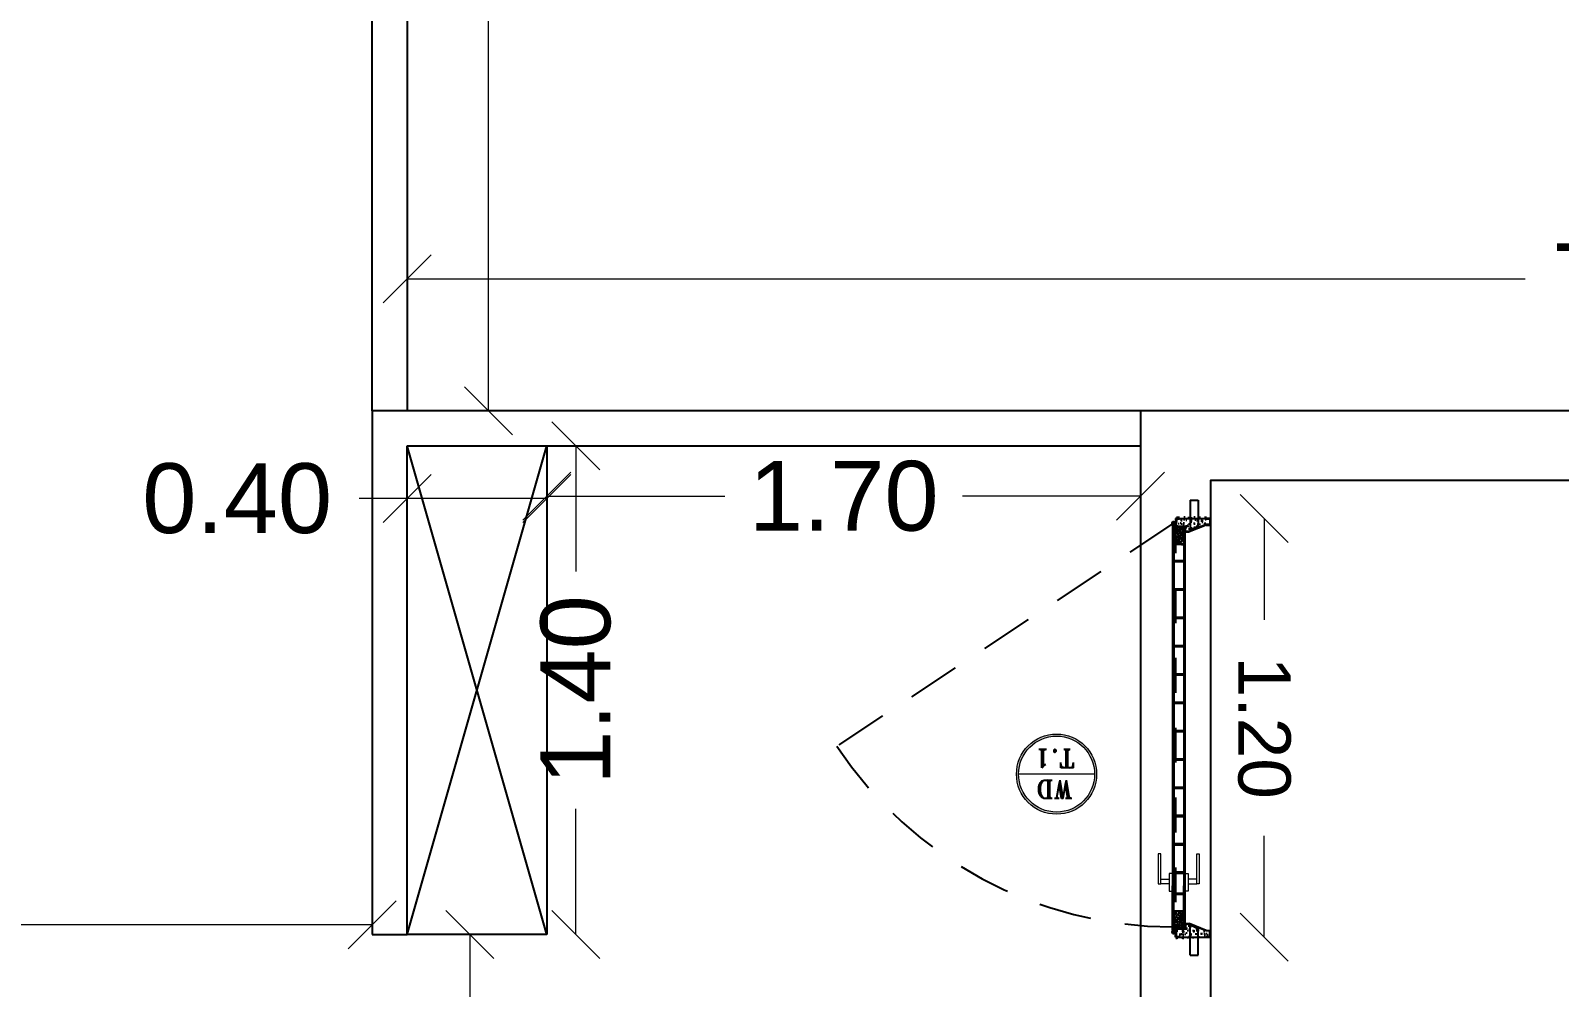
# Model space of a CAD drawing. Header units: metres. Extents: x -355 to 973, y -73 to 238.
# Drawn here: x 693.361 to 697.739, y 92.52 to 95.261 of the extents above; entities that cross this region are included whole.
import ezdxf
from ezdxf.enums import TextEntityAlignment as Align

# ---------------------------------------------------------------- set-up
doc = ezdxf.new("R2010")
doc.units = ezdxf.units.M
doc.header["$LTSCALE"] = 3
doc.header["$MEASUREMENT"] = 0
for name, pattern in [('1', [30, 6, 6, 6, 6, 6]), ('ACAD_ISO02W100', [15, 12, -3]), ('HIDDEN2', [0.1875, 0.125, -0.0625])]:
    doc.linetypes.add(name, pattern=pattern)
doc.layers.add('05', color=21, linetype='Continuous', lineweight=5)
for name, color, linetype in [('4', 4, 'ACAD_ISO02W100'), ('A-FALSE-25-Knuf', 2, 'Continuous'), ('D-Hatch', 3, 'Continuous'), ('Ditail', 1, 'Continuous')]:
    doc.layers.add(name, color=color, linetype=linetype)
doc.styles.add('ROMANT', font='romant')
doc.styles.get("Standard").update_dxf_attribs({"font": 'arial.ttf'})
doc.dimstyles.new('ahmad', dxfattribs={"dimtxt": 0.2, "dimasz": 0.1375, "dimexe": 0, "dimexo": 0.0625, "dimgap": 0.09, "dimtad": 0, "dimzin": 0, "dimdsep": 46, "dimtxsty": 'Standard', "dimblk": 'OBLIQUE', "dimcen": 0.09, "dimclrd": 245, "dimclrt": 61, "dimadec": 0, "dimazin": 0, "dimtfac": 1, "dimtofl": 0, "dimtmove": 0, "dimatfit": 3, "dimldrblk": 'OBLIQUE', "dimfxl": 0, "dimfxlon": 1, "dimtolj": 1, "dimtzin": 0, "dimlwd": 13, "dimarcsym": 0})
pattern_1 = [(52.5, (36.3475943, -165.330167), (0.00764710387, -0.0002500056), [0, -0.0060325174, 0, -0.00674689445, 0, -0.00644923734]), (82.5, (36.347594, -165.330167), (0.0112004245, 0.0070238215), [0, -0.00325438438, 0, -0.00543720317, 0, -0.00208359976]), (122.5, (36.347594, -165.335048), (2.245608e-05, 0.0123592914), [0, -0.00198438072, 0, -0.0071437706, 0, -0.00932658938]), (132.5, (36.347594, -165.335048), (0.0034832807, 0.011930604), [0, -0.00099219036, 0, -0.0046831385, 0, -0.00535782794])]
pattern_2 = [(307.5, (36.3475943, 62.4928517), (0.00764710387, 0.0002500056), [0, -0.0060325174, 0, -0.00674689445, 0, -0.00644923734]), (277.5, (36.347594, 62.492852), (0.0112004245, -0.0070238215), [0, -0.00325438438, 0, -0.00543720317, 0, -0.00208359976]), (237.5, (36.347594, 62.497733), (2.245608e-05, -0.0123592914), [0, -0.00198438072, 0, -0.0071437706, 0, -0.00932658938]), (227.5, (36.347594, 62.497733), (0.0034832807, -0.011930604), [0, -0.00099219036, 0, -0.0046831385, 0, -0.00535782794])]

# ---------------------------------------------------------------- blocks, each defined once
blk = doc.blocks.new('tyhtfy')
at = {"layer": '4', "linetype": '1'}
for points in [[(265.7045, 186.374), (265.7045, 184.474), (263.8045, 184.474), (263.8045, 186.374)], [(265.5045, 186.174), (265.5045, 184.674), (264.0045, 184.674), (264.0045, 186.174)]]:
    blk.add_lwpolyline(points, close=True, dxfattribs=at)
blk = doc.blocks.new('_Oblique')
at = {"color": 0, "linetype": 'ByBlock', "lineweight": -2}
blk.add_line((-0.5, -0.5), (0.5, 0.5), dxfattribs=at)
blk = doc.blocks.new('*D64')
at = {"color": 245, "lineweight": 13, "transparency": 16777216}
for p, q in [((68.5961, -50.8187), (68.5961, -51.1094)), ((68.5961, -52.0187), (68.5961, -51.7279))]:
    blk.add_line(p, q, dxfattribs=at)
at = {"layer": 'Defpoints', "color": 0, "transparency": 16777216}
for p in [(68.5961, -50.8187), (68.75, -50.8187), (68.75, -52.0187)]:
    blk.add_point(p, dxfattribs=at)
at = {"color": 245, "lineweight": 13, "transparency": 16777216, "xscale": 0.1375, "yscale": 0.1375, "zscale": 0.1375}
for p, rotation in [((68.5961, -50.8187), 90), ((68.5961, -52.0187), 270)]:
    blk.add_blockref('_Oblique', p, dxfattribs=dict(at, rotation=rotation))
at = {"color": 61, "transparency": 16777216, "insert": (68.5961, -51.4187), "char_height": 0.15, "attachment_point": 5, "rotation": 90}
blk.add_mtext('\\A1;1.20', dxfattribs=at)
blk = doc.blocks.new('dfdfd')
at = {"layer": '05'}
h = blk.add_hatch(color=217, dxfattribs=at)
h.paths.add_polyline_path([(118.6063, 35.5104, 1), (118.8358, 35.5104, 1)])
h.paths.add_polyline_path([(118.8298, 35.5104, 1), (118.6123, 35.5104, 1)], flags=16)
at = {"layer": '05', "color": 217}
blk.add_line((118.6123, 35.5104), (118.8298, 35.5104), dxfattribs=at)
for radius in [0.1148, 0.1088]:
    blk.add_circle((118.7211, 35.5104), radius, dxfattribs=at)
blk = doc.blocks.new('*D455')
at = {"layer": '4', "color": 245, "lineweight": 13, "transparency": 16777216}
for p, q in [((694.6189, 92.6718), (694.6189, 92.3616)), ((694.6189, 91.3714), (694.6189, 91.6816))]:
    blk.add_line(p, q, dxfattribs=at)
at = {"layer": 'Defpoints', "color": 0, "transparency": 16777216}
for p in [(694.3393, 92.6718), (694.6189, 92.6718), (694.3393, 91.3714)]:
    blk.add_point(p, dxfattribs=at)
at = {"layer": '4', "color": 245, "lineweight": 13, "transparency": 16777216, "xscale": 0.1375, "yscale": 0.1375, "zscale": 0.1375}
for p, rotation in [((694.6189, 92.6718), 90), ((694.6189, 91.3714), 270)]:
    blk.add_blockref('_Oblique', p, dxfattribs=dict(at, rotation=rotation))
at = {"layer": '4', "color": 61, "transparency": 16777216, "insert": (694.6189, 92.0216), "char_height": 0.2, "attachment_point": 5, "rotation": 90}
blk.add_mtext('\\A1;1.30', dxfattribs=at)
blk = doc.blocks.new('*D456')
at = {"layer": '4', "color": 245, "lineweight": 13, "transparency": 16777216}
for p, q in [((694.8393, 93.927), (695.3493, 93.927)), ((696.5393, 93.927), (696.0293, 93.927))]:
    blk.add_line(p, q, dxfattribs=at)
at = {"layer": 'Defpoints', "color": 0, "transparency": 16777216}
for p in [(694.8393, 94.0718), (696.5393, 94.0718), (694.8393, 93.927)]:
    blk.add_point(p, dxfattribs=at)
at = {"layer": '4', "color": 245, "lineweight": 13, "transparency": 16777216, "xscale": 0.1375, "yscale": 0.1375, "zscale": 0.1375, "rotation": 180}
blk.add_blockref('_Oblique', (694.8393, 93.927), dxfattribs=at)
at = {"layer": '4', "color": 245, "lineweight": 13, "transparency": 16777216, "xscale": 0.1375, "yscale": 0.1375, "zscale": 0.1375}
blk.add_blockref('_Oblique', (696.5393, 93.927), dxfattribs=at)
at = {"layer": '4', "color": 61, "transparency": 16777216, "insert": (695.6893, 93.927), "char_height": 0.2, "attachment_point": 5}
blk.add_mtext('\\A1;1.70', dxfattribs=at)
blk = doc.blocks.new('*D459')
at = {"layer": '4', "color": 245, "lineweight": 13, "transparency": 16777216}
for p, q in [((694.4393, 93.9202), (694.3018, 93.9202)), ((694.8393, 93.9202), (694.4393, 93.9202))]:
    blk.add_line(p, q, dxfattribs=at)
at = {"layer": 'Defpoints', "color": 0, "transparency": 16777216}
for p in [(694.4393, 94.0718), (694.8393, 94.0718), (694.4393, 93.9202)]:
    blk.add_point(p, dxfattribs=at)
at = {"layer": '4', "color": 245, "lineweight": 13, "transparency": 16777216, "xscale": 0.1375, "yscale": 0.1375, "zscale": 0.1375, "rotation": 180}
blk.add_blockref('_Oblique', (694.4393, 93.9202), dxfattribs=at)
at = {"layer": '4', "color": 245, "lineweight": 13, "transparency": 16777216, "xscale": 0.1375, "yscale": 0.1375, "zscale": 0.1375}
blk.add_blockref('_Oblique', (694.8393, 93.9202), dxfattribs=at)
at = {"layer": '4', "color": 61, "transparency": 16777216, "insert": (693.9524, 93.9202), "char_height": 0.2, "attachment_point": 5}
blk.add_mtext('\\A1;0.40', dxfattribs=at)
blk = doc.blocks.new('*D460')
at = {"layer": '4', "color": 245, "lineweight": 13, "transparency": 16777216}
for p, q in [((694.9222, 94.0718), (694.9222, 93.7118)), ((694.9222, 92.6718), (694.9222, 93.0318))]:
    blk.add_line(p, q, dxfattribs=at)
at = {"layer": 'Defpoints', "color": 0, "transparency": 16777216}
for p in [(694.8393, 94.0718), (694.8393, 92.6718), (694.9222, 92.6718)]:
    blk.add_point(p, dxfattribs=at)
at = {"layer": '4', "color": 245, "lineweight": 13, "transparency": 16777216, "xscale": 0.1375, "yscale": 0.1375, "zscale": 0.1375}
for p, rotation in [((694.9222, 94.0718), 90), ((694.9222, 92.6718), 270)]:
    blk.add_blockref('_Oblique', p, dxfattribs=dict(at, rotation=rotation))
at = {"layer": '4', "color": 61, "transparency": 16777216, "insert": (694.9222, 93.3718), "char_height": 0.2, "attachment_point": 5, "rotation": 90}
blk.add_mtext('\\A1;1.40', dxfattribs=at)
blk = doc.blocks.new('*D489')
at = {"color": 245, "lineweight": 13, "transparency": 16777216}
for p, q in [((691.2393, 92.6993), (692.44, 92.6993)), ((694.3393, 92.6993), (693.1387, 92.6993))]:
    blk.add_line(p, q, dxfattribs=at)
at = {"layer": 'Defpoints', "color": 0, "transparency": 16777216}
for p in [(691.2393, 93.0484), (694.3393, 93.0484), (694.3393, 92.6993)]:
    blk.add_point(p, dxfattribs=at)
at = {"color": 245, "lineweight": 13, "transparency": 16777216, "xscale": 0.1375, "yscale": 0.1375, "zscale": 0.1375, "rotation": 180}
blk.add_blockref('_Oblique', (691.2393, 92.6993), dxfattribs=at)
at = {"color": 245, "lineweight": 13, "transparency": 16777216, "xscale": 0.1375, "yscale": 0.1375, "zscale": 0.1375}
blk.add_blockref('_Oblique', (694.3393, 92.6993), dxfattribs=at)
at = {"color": 61, "transparency": 16777216, "insert": (692.7893, 92.6993), "char_height": 0.2, "attachment_point": 5}
blk.add_mtext('\\A1;3.10', dxfattribs=at)
blk = doc.blocks.new('*D496')
at = {"color": 245, "lineweight": 13, "transparency": 16777216}
for p, q in [((694.4393, 94.5502), (697.6407, 94.5502)), ((701.5393, 94.5502), (698.3379, 94.5502))]:
    blk.add_line(p, q, dxfattribs=at)
at = {"layer": 'Defpoints', "color": 0, "transparency": 16777216}
for p in [(694.4393, 94.5502), (694.4393, 94.2718), (701.5393, 94.2718)]:
    blk.add_point(p, dxfattribs=at)
at = {"color": 245, "lineweight": 13, "transparency": 16777216, "xscale": 0.1375, "yscale": 0.1375, "zscale": 0.1375, "rotation": 180}
blk.add_blockref('_Oblique', (694.4393, 94.5502), dxfattribs=at)
at = {"color": 245, "lineweight": 13, "transparency": 16777216, "xscale": 0.1375, "yscale": 0.1375, "zscale": 0.1375}
blk.add_blockref('_Oblique', (701.5393, 94.5502), dxfattribs=at)
at = {"color": 61, "transparency": 16777216, "insert": (697.9893, 94.5502), "char_height": 0.2, "attachment_point": 5}
blk.add_mtext('\\A1;7.10', dxfattribs=at)
blk = doc.blocks.new('*D497')
at = {"color": 245, "lineweight": 13, "transparency": 16777216}
for p, q in [((694.6719, 98.6718), (694.6719, 96.7753)), ((694.6719, 94.1718), (694.6719, 96.0684))]:
    blk.add_line(p, q, dxfattribs=at)
at = {"layer": 'Defpoints', "color": 0, "transparency": 16777216}
for p in [(694.4393, 98.6718), (694.4393, 94.1718), (694.6719, 94.1718)]:
    blk.add_point(p, dxfattribs=at)
at = {"color": 245, "lineweight": 13, "transparency": 16777216, "xscale": 0.1375, "yscale": 0.1375, "zscale": 0.1375}
for p, rotation in [((694.6719, 98.6718), 90), ((694.6719, 94.1718), 270)]:
    blk.add_blockref('_Oblique', p, dxfattribs=dict(at, rotation=rotation))
at = {"color": 61, "transparency": 16777216, "insert": (694.6719, 96.4218), "char_height": 0.2, "attachment_point": 5, "rotation": 90}
blk.add_mtext('\\A1;4.50', dxfattribs=at)
blk = doc.blocks.new('SSDSSS')
at = {"layer": 'D-Hatch', "linetype": 'Continuous', "ltscale": 0.1}
h = blk.add_hatch(dxfattribs=at)
h.set_pattern_fill('AR-SAND', color=2, scale=0.0003125, style=0)
h.set_pattern_definition([(307.5, (36.347594, 62.492852), (0.0152942077, 0.0005000112), [0, -0.0120650348, 0, -0.0134937889, 0, -0.0128984747]), (277.5, (36.347594, 62.492852), (0.022400849, -0.014047643), [0, -0.0065087688, 0, -0.0108744063, 0, -0.0041671995]), (237.5, (36.347594, 62.502615), (4.49122e-05, -0.0247185828), [0, -0.0039687614, 0, -0.0142875412, 0, -0.0186531788]), (227.5, (36.347594, 62.502615), (0.0069665614, -0.023861208), [0, -0.0019843807, 0, -0.009366277, 0, -0.0107156559])])
h.paths.add_polyline_path([(68.8211, -50.8562), (68.8211, -50.8421), (68.8485, -50.8421), (68.8485, -50.8202), (68.8383, -50.8202), (68.8383, -50.8187), (68.85, -50.8187), (68.85, -50.8141), (68.7563, -50.8141), (68.7563, -50.8187), (68.768, -50.8187), (68.768, -50.8202), (68.7578, -50.8202), (68.7578, -50.8366), (68.7683, -50.8366), (68.811, -50.8562)])
at = {"layer": 'D-Hatch'}
h = blk.add_hatch(dxfattribs=at)
h.set_pattern_fill('AR-SAND', color=1, scale=0.00015625, style=0)
h.set_pattern_definition(pattern_2)
edge = h.paths.add_edge_path()
edge.add_spline(control_points=[(68.8307, -50.8737), (68.8307, -50.8749), (68.8305, -50.8769), (68.831, -50.881), (68.8313, -50.883), (68.8338, -50.8871), (68.8355, -50.8885), (68.8383, -50.8903), (68.8396, -50.8909), (68.8422, -50.892), (68.8434, -50.8925), (68.8443, -50.893), (68.8445, -50.8931), (68.8449, -50.8936)], knot_values=[0.207475, 0.207475, 0.207475, 0.207475, 0.265787, 0.265787, 0.301433, 0.301433, 0.33708, 0.33708, 0.372726, 0.372726, 0.426688, 0.426688, 0.476539, 0.476539, 0.476539, 0.476539], degree=3, periodic=0)
edge.add_line((68.8449, -50.8936), (68.8542, -50.8936))
edge.add_line((68.8542, -50.8936), (68.8542, -50.8935))
edge.add_spline(control_points=[(68.8542, -50.8935), (68.8525, -50.8907), (68.8492, -50.8849), (68.836, -50.883), (68.8411, -50.8672), (68.8317, -50.8657), (68.8269, -50.865)], knot_values=[0.000761, 0.000761, 0.000761, 0.000761, 0.123708, 0.252477, 0.399323, 0.554146, 0.554146, 0.554146, 0.554146], degree=3, periodic=0)
edge.add_line((68.8269, -50.865), (68.8269, -50.8729))
edge.add_spline(control_points=[(68.8269, -50.8729), (68.8285, -50.8732), (68.8298, -50.8734), (68.8307, -50.8737)], knot_values=[0.013549, 0.013549, 0.013549, 0.013549, 0.067873, 0.067873, 0.067873, 0.067873], degree=3, periodic=0)
edge = h.paths.add_edge_path(flags=16)
edge.add_spline(control_points=[(68.8449, -50.8936), (68.8445, -50.8931), (68.8443, -50.893), (68.8434, -50.8925), (68.8422, -50.892), (68.8396, -50.8909), (68.8383, -50.8903), (68.8355, -50.8885), (68.8338, -50.8871), (68.8313, -50.883), (68.831, -50.881), (68.8305, -50.8769), (68.8307, -50.8749), (68.8307, -50.8737)], knot_values=[0.207475, 0.207475, 0.207475, 0.207475, 0.257327, 0.257327, 0.311288, 0.311288, 0.346935, 0.346935, 0.382581, 0.382581, 0.418228, 0.418228, 0.476539, 0.476539, 0.476539, 0.476539], degree=3, periodic=0)
edge.add_spline(control_points=[(68.8307, -50.8737), (68.8298, -50.8734), (68.8285, -50.8732), (68.8269, -50.8729)], knot_values=[0.013549, 0.013549, 0.013549, 0.013549, 0.067873, 0.067873, 0.067873, 0.067873], degree=3, periodic=0)
edge.add_line((68.8269, -50.8729), (68.8269, -50.8905))
edge.add_spline(control_points=[(68.8269, -50.8905), (68.8275, -50.8915), (68.8282, -50.8923), (68.8291, -50.8932), (68.8293, -50.8934), (68.8295, -50.8936)], knot_values=[0.30723, 0.30723, 0.30723, 0.30723, 0.317654, 0.317654, 0.320823, 0.320823, 0.320823, 0.320823], degree=3, periodic=0)
edge.add_line((68.8295, -50.8936), (68.8449, -50.8936))
edge = h.paths.add_edge_path()
edge.add_spline(control_points=[(68.8295, -50.8936), (68.8293, -50.8934), (68.8291, -50.8932), (68.8282, -50.8923), (68.8275, -50.8915), (68.8269, -50.8905)], knot_values=[0.30723, 0.30723, 0.30723, 0.30723, 0.310399, 0.310399, 0.320823, 0.320823, 0.320823, 0.320823], degree=3, periodic=0)
edge.add_line((68.8269, -50.8905), (68.8269, -50.8936))
edge.add_line((68.8269, -50.8936), (68.8295, -50.8936))
edge = h.paths.add_edge_path()
edge.add_spline(control_points=[(68.8542, -50.8482), (68.8536, -50.8479), (68.853, -50.8477), (68.8498, -50.8466), (68.8479, -50.8465), (68.8441, -50.8463), (68.843, -50.8464), (68.8419, -50.8465)], knot_values=[0.248364, 0.248364, 0.248364, 0.248364, 0.25388, 0.25388, 0.279204, 0.279204, 0.314112, 0.314112, 0.314112, 0.314112], degree=3, periodic=0)
edge.add_spline(control_points=[(68.8419, -50.8465), (68.8416, -50.8461), (68.8413, -50.8456), (68.841, -50.8451)], knot_values=[0.024585, 0.024585, 0.024585, 0.024585, 0.051488, 0.051488, 0.051488, 0.051488], degree=3, periodic=0)
edge.add_line((68.841, -50.8451), (68.8294, -50.8451))
edge.add_spline(control_points=[(68.8294, -50.8451), (68.8313, -50.8479), (68.8328, -50.8501), (68.8346, -50.8516), (68.8348, -50.8517), (68.8357, -50.8518), (68.8377, -50.8516), (68.8417, -50.8515), (68.8432, -50.8515), (68.8467, -50.8524), (68.8487, -50.8533), (68.8516, -50.8562), (68.8524, -50.8578), (68.8533, -50.8605), (68.8535, -50.8616), (68.854, -50.8653), (68.8539, -50.8673), (68.8541, -50.8693), (68.8541, -50.8697), (68.8542, -50.8699)], knot_values=[0, 0, 0, 0, 0.11577, 0.11577, 0.192459, 0.192459, 0.269149, 0.269149, 0.304241, 0.304241, 0.331039, 0.331039, 0.357837, 0.357837, 0.384634, 0.384634, 0.451421, 0.451421, 0.47355, 0.47355, 0.47355, 0.47355], degree=3, periodic=0)
edge.add_line((68.8542, -50.8699), (68.8542, -50.8482))
edge = h.paths.add_edge_path()
edge.add_line((68.8508, -50.8451), (68.841, -50.8451))
edge.add_spline(control_points=[(68.841, -50.8451), (68.8413, -50.8456), (68.8416, -50.8461), (68.8419, -50.8465)], knot_values=[0.024585, 0.024585, 0.024585, 0.024585, 0.051488, 0.051488, 0.051488, 0.051488], degree=3, periodic=0)
edge.add_spline(control_points=[(68.8419, -50.8465), (68.843, -50.8464), (68.8441, -50.8463), (68.8479, -50.8465), (68.8498, -50.8466), (68.853, -50.8477), (68.8536, -50.8479), (68.8542, -50.8482)], knot_values=[0.248364, 0.248364, 0.248364, 0.248364, 0.283272, 0.283272, 0.308596, 0.308596, 0.314112, 0.314112, 0.314112, 0.314112], degree=3, periodic=0)
edge.add_line((68.8542, -50.8482), (68.8542, -50.8389))
edge.add_line((68.8542, -50.8389), (68.8508, -50.8389))
edge.add_line((68.8508, -50.8389), (68.8508, -50.8451))
h = blk.add_hatch(dxfattribs=at)
h.set_pattern_fill('AR-SAND', color=1, scale=0.00015625, style=0)
h.set_pattern_definition(pattern_2)
edge = h.paths.add_edge_path()
edge.add_spline(control_points=[(68.8542, -50.8935), (68.8525, -50.8907), (68.8492, -50.8849), (68.836, -50.883), (68.8411, -50.8672), (68.8317, -50.8657), (68.8269, -50.865)], knot_values=[0.000761, 0.000761, 0.000761, 0.000761, 0.123708, 0.252477, 0.399323, 0.554146, 0.554146, 0.554146, 0.554146], degree=3, periodic=0)
edge.add_line((68.8542, -50.8935), (68.8542, -50.8699))
edge.add_spline(control_points=[(68.8542, -50.8699), (68.8541, -50.8697), (68.8541, -50.8693), (68.8539, -50.8673), (68.854, -50.8653), (68.8535, -50.8616), (68.8533, -50.8605), (68.8524, -50.8578), (68.8516, -50.8562), (68.8487, -50.8533), (68.8467, -50.8524), (68.8432, -50.8515), (68.8417, -50.8515), (68.8377, -50.8516), (68.8357, -50.8518), (68.8348, -50.8517), (68.8346, -50.8516), (68.8328, -50.8501), (68.8313, -50.8479), (68.8294, -50.8451)], knot_values=[0, 0, 0, 0, 0.022129, 0.022129, 0.088916, 0.088916, 0.115714, 0.115714, 0.142512, 0.142512, 0.169309, 0.169309, 0.204402, 0.204402, 0.281091, 0.281091, 0.35778, 0.35778, 0.47355, 0.47355, 0.47355, 0.47355], degree=3, periodic=0)
edge.add_line((68.8294, -50.8451), (68.8269, -50.8451))
edge.add_line((68.8269, -50.8451), (68.8269, -50.865))
h = blk.add_hatch(dxfattribs=at)
h.set_pattern_fill('AR-SAND', color=1, scale=0.00015625, style=0)
h.set_pattern_definition(pattern_1)
edge = h.paths.add_edge_path()
edge.add_spline(control_points=[(68.8307, -51.9636), (68.8307, -51.9624), (68.8305, -51.9605), (68.831, -51.9563), (68.8313, -51.9543), (68.8338, -51.9502), (68.8355, -51.9488), (68.8383, -51.947), (68.8396, -51.9464), (68.8422, -51.9453), (68.8434, -51.9449), (68.8443, -51.9444), (68.8445, -51.9442), (68.8449, -51.9437)], knot_values=[0.207475, 0.207475, 0.207475, 0.207475, 0.265787, 0.265787, 0.301433, 0.301433, 0.33708, 0.33708, 0.372726, 0.372726, 0.426688, 0.426688, 0.476539, 0.476539, 0.476539, 0.476539], degree=3, periodic=0)
edge.add_line((68.8449, -51.9437), (68.8542, -51.9437))
edge.add_line((68.8542, -51.9437), (68.8542, -51.9438))
edge.add_spline(control_points=[(68.8542, -51.9438), (68.8525, -51.9466), (68.8492, -51.9524), (68.836, -51.9543), (68.8411, -51.9701), (68.8317, -51.9716), (68.8269, -51.9723)], knot_values=[0.000761, 0.000761, 0.000761, 0.000761, 0.123708, 0.252477, 0.399323, 0.554146, 0.554146, 0.554146, 0.554146], degree=3, periodic=0)
edge.add_line((68.8269, -51.9723), (68.8269, -51.9644))
edge.add_spline(control_points=[(68.8269, -51.9644), (68.8285, -51.9642), (68.8298, -51.9639), (68.8307, -51.9636)], knot_values=[0.013549, 0.013549, 0.013549, 0.013549, 0.067873, 0.067873, 0.067873, 0.067873], degree=3, periodic=0)
edge = h.paths.add_edge_path(flags=16)
edge.add_spline(control_points=[(68.8449, -51.9437), (68.8445, -51.9442), (68.8443, -51.9444), (68.8434, -51.9449), (68.8422, -51.9453), (68.8396, -51.9464), (68.8383, -51.947), (68.8355, -51.9488), (68.8338, -51.9502), (68.8313, -51.9543), (68.831, -51.9563), (68.8305, -51.9605), (68.8307, -51.9624), (68.8307, -51.9636)], knot_values=[0.207475, 0.207475, 0.207475, 0.207475, 0.257327, 0.257327, 0.311288, 0.311288, 0.346935, 0.346935, 0.382581, 0.382581, 0.418228, 0.418228, 0.476539, 0.476539, 0.476539, 0.476539], degree=3, periodic=0)
edge.add_spline(control_points=[(68.8307, -51.9636), (68.8298, -51.9639), (68.8285, -51.9642), (68.8269, -51.9644)], knot_values=[0.013549, 0.013549, 0.013549, 0.013549, 0.067873, 0.067873, 0.067873, 0.067873], degree=3, periodic=0)
edge.add_line((68.8269, -51.9644), (68.8269, -51.9468))
edge.add_spline(control_points=[(68.8269, -51.9468), (68.8275, -51.9459), (68.8282, -51.945), (68.8291, -51.9441), (68.8293, -51.9439), (68.8295, -51.9437)], knot_values=[0.30723, 0.30723, 0.30723, 0.30723, 0.317654, 0.317654, 0.320823, 0.320823, 0.320823, 0.320823], degree=3, periodic=0)
edge.add_line((68.8295, -51.9437), (68.8449, -51.9437))
edge = h.paths.add_edge_path()
edge.add_spline(control_points=[(68.8295, -51.9437), (68.8293, -51.9439), (68.8291, -51.9441), (68.8282, -51.945), (68.8275, -51.9459), (68.8269, -51.9468)], knot_values=[0.30723, 0.30723, 0.30723, 0.30723, 0.310399, 0.310399, 0.320823, 0.320823, 0.320823, 0.320823], degree=3, periodic=0)
edge.add_line((68.8269, -51.9468), (68.8269, -51.9437))
edge.add_line((68.8269, -51.9437), (68.8295, -51.9437))
edge = h.paths.add_edge_path()
edge.add_spline(control_points=[(68.8542, -51.9891), (68.8536, -51.9894), (68.853, -51.9896), (68.8498, -51.9907), (68.8479, -51.9909), (68.8441, -51.991), (68.843, -51.9909), (68.8419, -51.9908)], knot_values=[0.248364, 0.248364, 0.248364, 0.248364, 0.25388, 0.25388, 0.279204, 0.279204, 0.314112, 0.314112, 0.314112, 0.314112], degree=3, periodic=0)
edge.add_spline(control_points=[(68.8419, -51.9908), (68.8416, -51.9912), (68.8413, -51.9917), (68.841, -51.9922)], knot_values=[0.024585, 0.024585, 0.024585, 0.024585, 0.051488, 0.051488, 0.051488, 0.051488], degree=3, periodic=0)
edge.add_line((68.841, -51.9922), (68.8294, -51.9922))
edge.add_spline(control_points=[(68.8294, -51.9922), (68.8313, -51.9894), (68.8328, -51.9872), (68.8346, -51.9857), (68.8348, -51.9856), (68.8357, -51.9855), (68.8377, -51.9857), (68.8417, -51.9858), (68.8432, -51.9858), (68.8467, -51.9849), (68.8487, -51.984), (68.8516, -51.9811), (68.8524, -51.9795), (68.8533, -51.9769), (68.8535, -51.9757), (68.854, -51.9721), (68.8539, -51.97), (68.8541, -51.9681), (68.8541, -51.9677), (68.8542, -51.9674)], knot_values=[0, 0, 0, 0, 0.11577, 0.11577, 0.192459, 0.192459, 0.269149, 0.269149, 0.304241, 0.304241, 0.331039, 0.331039, 0.357837, 0.357837, 0.384634, 0.384634, 0.451421, 0.451421, 0.47355, 0.47355, 0.47355, 0.47355], degree=3, periodic=0)
edge.add_line((68.8542, -51.9674), (68.8542, -51.9891))
edge = h.paths.add_edge_path()
edge.add_line((68.8508, -51.9922), (68.841, -51.9922))
edge.add_spline(control_points=[(68.841, -51.9922), (68.8413, -51.9917), (68.8416, -51.9912), (68.8419, -51.9908)], knot_values=[0.024585, 0.024585, 0.024585, 0.024585, 0.051488, 0.051488, 0.051488, 0.051488], degree=3, periodic=0)
edge.add_spline(control_points=[(68.8419, -51.9908), (68.843, -51.9909), (68.8441, -51.991), (68.8479, -51.9909), (68.8498, -51.9907), (68.853, -51.9896), (68.8536, -51.9894), (68.8542, -51.9891)], knot_values=[0.248364, 0.248364, 0.248364, 0.248364, 0.283272, 0.283272, 0.308596, 0.308596, 0.314112, 0.314112, 0.314112, 0.314112], degree=3, periodic=0)
edge.add_line((68.8542, -51.9891), (68.8542, -51.9984))
edge.add_line((68.8542, -51.9984), (68.8508, -51.9984))
edge.add_line((68.8508, -51.9984), (68.8508, -51.9922))
h = blk.add_hatch(dxfattribs=at)
h.set_pattern_fill('AR-SAND', color=1, scale=0.00015625, style=0)
h.set_pattern_definition(pattern_1)
edge = h.paths.add_edge_path()
edge.add_spline(control_points=[(68.8542, -51.9438), (68.8525, -51.9466), (68.8492, -51.9524), (68.836, -51.9543), (68.8411, -51.9701), (68.8317, -51.9716), (68.8269, -51.9723)], knot_values=[0.000761, 0.000761, 0.000761, 0.000761, 0.123708, 0.252477, 0.399323, 0.554146, 0.554146, 0.554146, 0.554146], degree=3, periodic=0)
edge.add_line((68.8542, -51.9438), (68.8542, -51.9674))
edge.add_spline(control_points=[(68.8542, -51.9674), (68.8541, -51.9677), (68.8541, -51.9681), (68.8539, -51.97), (68.854, -51.9721), (68.8535, -51.9757), (68.8533, -51.9769), (68.8524, -51.9795), (68.8516, -51.9811), (68.8487, -51.984), (68.8467, -51.9849), (68.8432, -51.9858), (68.8417, -51.9858), (68.8377, -51.9857), (68.8357, -51.9855), (68.8348, -51.9856), (68.8346, -51.9857), (68.8328, -51.9872), (68.8313, -51.9894), (68.8294, -51.9922)], knot_values=[0, 0, 0, 0, 0.022129, 0.022129, 0.088916, 0.088916, 0.115714, 0.115714, 0.142512, 0.142512, 0.169309, 0.169309, 0.204402, 0.204402, 0.281091, 0.281091, 0.35778, 0.35778, 0.47355, 0.47355, 0.47355, 0.47355], degree=3, periodic=0)
edge.add_line((68.8294, -51.9922), (68.8269, -51.9922))
edge.add_line((68.8269, -51.9922), (68.8269, -51.9723))
at = {"layer": 'D-Hatch', "linetype": 'Continuous', "ltscale": 0.1}
h = blk.add_hatch(dxfattribs=at)
h.set_pattern_fill('AR-SAND', color=2, scale=0.0003125, style=0)
h.set_pattern_definition([(52.5, (36.347594, -165.330167), (0.0152942077, -0.0005000112), [0, -0.0120650348, 0, -0.0134937889, 0, -0.0128984747]), (82.5, (36.347594, -165.330167), (0.022400849, 0.014047643), [0, -0.0065087688, 0, -0.0108744063, 0, -0.0041671995]), (122.5, (36.347594, -165.33993), (4.49122e-05, 0.0247185828), [0, -0.0039687614, 0, -0.0142875412, 0, -0.0186531788]), (132.5, (36.347594, -165.33993), (0.0069665614, 0.023861208), [0, -0.0019843807, 0, -0.009366277, 0, -0.0107156559])])
h.paths.add_polyline_path([(68.8211, -51.9812), (68.8211, -51.9952), (68.8485, -51.9952), (68.8485, -52.0171), (68.8383, -52.0171), (68.8383, -52.0187), (68.85, -52.0187), (68.85, -52.0232), (68.7563, -52.0232), (68.7563, -52.0187), (68.768, -52.0187), (68.768, -52.0171), (68.7578, -52.0171), (68.7578, -52.0007), (68.7683, -52.0007), (68.811, -51.9812)])
blk.add_line((68.75, -52.0187), (68.75, -50.8187))
at = {"layer": '05', "lineweight": 5}
for points in [[(68.8232, -50.9509), (68.8232, -51.0014), (68.8134, -51.0014), (68.8134, -50.9509)], [(68.8581, -50.9509), (68.8581, -51.0014), (68.8678, -51.0014), (68.8678, -50.9509)], [(68.7893, -50.9713), (68.7893, -51.0573), (68.7819, -51.0573), (68.7819, -50.9713)], [(68.8134, -50.9845), (68.8134, -50.9713), (68.7893, -50.9713), (68.7893, -50.9845)], [(68.8678, -50.9845), (68.8678, -50.9713), (68.892, -50.9713), (68.892, -50.9845)], [(68.892, -50.9713), (68.892, -51.0573), (68.8993, -51.0573), (68.8993, -50.9713)]]:
    blk.add_lwpolyline(points, close=True, dxfattribs=at)
at = {"layer": 'D-Hatch', "color": 1}
for points, knots in [([(68.8268, -50.852), (68.8299, -50.8568), (68.835, -50.8646), (68.8525, -50.8594), (68.8485, -50.8745), (68.853, -50.8789), (68.8541, -50.88)], [0, 0, 0, 0, 0.01533432, 0.02528954, 0.03921471, 0.04393143, 0.04393143, 0.04393143, 0.04393143]), ([(68.8269, -50.865), (68.8317, -50.8657), (68.8411, -50.8672), (68.836, -50.883), (68.8492, -50.8849), (68.8525, -50.8907), (68.8542, -50.8935)], [0.0007611, 0.0007611, 0.0007611, 0.0007611, 0.1555834, 0.3024294, 0.4311984, 0.5541457, 0.5541457, 0.5541457, 0.5541457]), ([(68.8294, -50.8451), (68.8313, -50.8479), (68.8328, -50.8501), (68.8346, -50.8516), (68.8348, -50.8517), (68.8357, -50.8518), (68.8377, -50.8516), (68.8417, -50.8515), (68.8432, -50.8515), (68.8467, -50.8524), (68.8487, -50.8533), (68.8516, -50.8562), (68.8524, -50.8578), (68.8533, -50.8605), (68.8535, -50.8616), (68.854, -50.8653), (68.8539, -50.8673), (68.8541, -50.8693), (68.8541, -50.8697), (68.8542, -50.8699)], [0, 0, 0, 0, 0.1157703, 0.1157703, 0.1924595, 0.1924595, 0.2691487, 0.2691487, 0.3042411, 0.3042411, 0.3310389, 0.3310389, 0.3578367, 0.3578367, 0.3846345, 0.3846345, 0.4514214, 0.4514214, 0.4735504, 0.4735504, 0.4735504, 0.4735504]), ([(68.8419, -50.8465), (68.843, -50.8464), (68.8441, -50.8463), (68.8479, -50.8465), (68.8498, -50.8466), (68.853, -50.8477), (68.8536, -50.8479), (68.8542, -50.8482)], [0.24836379, 0.24836379, 0.24836379, 0.24836379, 0.28327178, 0.28327178, 0.30859615, 0.30859615, 0.31411226, 0.31411226, 0.31411226, 0.31411226]), ([(68.8269, -50.8905), (68.8275, -50.8915), (68.8282, -50.8923), (68.8291, -50.8932), (68.8293, -50.8934), (68.8295, -50.8936)], [0.30722961, 0.30722961, 0.30722961, 0.30722961, 0.31765441, 0.31765441, 0.32082332, 0.32082332, 0.32082332, 0.32082332]), ([(68.8307, -50.8737), (68.8307, -50.8749), (68.8305, -50.8769), (68.831, -50.881), (68.8313, -50.883), (68.8338, -50.8871), (68.8355, -50.8885), (68.8383, -50.8903), (68.8396, -50.8909), (68.8422, -50.892), (68.8434, -50.8925), (68.8443, -50.893), (68.8445, -50.8931), (68.8449, -50.8936)], [0.2074754, 0.2074754, 0.2074754, 0.2074754, 0.2657866, 0.2657866, 0.3014331, 0.3014331, 0.3370797, 0.3370797, 0.3727263, 0.3727263, 0.4266877, 0.4266877, 0.4765392, 0.4765392, 0.4765392, 0.4765392]), ([(68.8268, -51.9853), (68.8299, -51.9805), (68.835, -51.9727), (68.8525, -51.9779), (68.8485, -51.9628), (68.853, -51.9584), (68.8541, -51.9573)], [0, 0, 0, 0, 0.01533432, 0.02528954, 0.03921471, 0.04393143, 0.04393143, 0.04393143, 0.04393143]), ([(68.8269, -51.9468), (68.8275, -51.9459), (68.8282, -51.945), (68.8291, -51.9441), (68.8293, -51.9439), (68.8295, -51.9437)], [0.30722961, 0.30722961, 0.30722961, 0.30722961, 0.31765441, 0.31765441, 0.32082332, 0.32082332, 0.32082332, 0.32082332]), ([(68.8269, -51.9723), (68.8317, -51.9716), (68.8411, -51.9701), (68.836, -51.9543), (68.8492, -51.9524), (68.8525, -51.9466), (68.8542, -51.9438)], [0.0007611, 0.0007611, 0.0007611, 0.0007611, 0.1555834, 0.3024294, 0.4311984, 0.5541457, 0.5541457, 0.5541457, 0.5541457]), ([(68.8307, -51.9636), (68.8307, -51.9624), (68.8305, -51.9605), (68.831, -51.9563), (68.8313, -51.9543), (68.8338, -51.9502), (68.8355, -51.9488), (68.8383, -51.947), (68.8396, -51.9464), (68.8422, -51.9453), (68.8434, -51.9449), (68.8443, -51.9444), (68.8445, -51.9442), (68.8449, -51.9437)], [0.2074754, 0.2074754, 0.2074754, 0.2074754, 0.2657866, 0.2657866, 0.3014331, 0.3014331, 0.3370797, 0.3370797, 0.3727263, 0.3727263, 0.4266877, 0.4266877, 0.4765392, 0.4765392, 0.4765392, 0.4765392]), ([(68.8294, -51.9922), (68.8313, -51.9894), (68.8328, -51.9872), (68.8346, -51.9857), (68.8348, -51.9856), (68.8357, -51.9855), (68.8377, -51.9857), (68.8417, -51.9858), (68.8432, -51.9858), (68.8467, -51.9849), (68.8487, -51.984), (68.8516, -51.9811), (68.8524, -51.9795), (68.8533, -51.9769), (68.8535, -51.9757), (68.854, -51.9721), (68.8539, -51.97), (68.8541, -51.9681), (68.8541, -51.9677), (68.8542, -51.9674)], [0, 0, 0, 0, 0.1157703, 0.1157703, 0.1924595, 0.1924595, 0.2691487, 0.2691487, 0.3042411, 0.3042411, 0.3310389, 0.3310389, 0.3578367, 0.3578367, 0.3846345, 0.3846345, 0.4514214, 0.4514214, 0.4735504, 0.4735504, 0.4735504, 0.4735504]), ([(68.8419, -51.9908), (68.843, -51.9909), (68.8441, -51.991), (68.8479, -51.9909), (68.8498, -51.9907), (68.853, -51.9896), (68.8536, -51.9894), (68.8542, -51.9891)], [0.24836379, 0.24836379, 0.24836379, 0.24836379, 0.28327178, 0.28327178, 0.30859615, 0.30859615, 0.31411226, 0.31411226, 0.31411226, 0.31411226])]:
    blk.add_open_spline(points, degree=3, knots=knots, dxfattribs=at)
for points in [[(68.841, -50.8451), (68.8413, -50.8456), (68.8416, -50.8461), (68.8419, -50.8465)], [(68.8269, -50.8729), (68.8285, -50.8732), (68.8298, -50.8734), (68.8307, -50.8737)], [(68.8269, -51.9644), (68.8285, -51.9642), (68.8298, -51.9639), (68.8307, -51.9636)], [(68.841, -51.9922), (68.8413, -51.9917), (68.8416, -51.9912), (68.8419, -51.9908)]]:
    blk.add_open_spline(points, degree=3, dxfattribs=at)
at = {"layer": 'Ditail', "color": 1, "linetype": 'HIDDEN2', "ltscale": 0.1}
for p, q in [((68.7849, -50.7669), (68.7849, -50.8422)), ((68.8083, -50.7669), (68.7849, -50.7669)), ((68.8083, -50.7669), (68.8083, -50.8528)), ((68.85, -52.0187), (68.85, -50.8187)), ((68.7849, -50.8422), (68.8083, -50.8528)), ((68.7849, -51.9951), (68.8083, -51.9845)), ((68.7849, -52.0704), (68.7849, -51.9951)), ((68.8083, -52.0704), (68.8083, -51.9845)), ((68.8083, -52.0704), (68.7849, -52.0704))]:
    blk.add_line(p, q, dxfattribs=at)
at = {"layer": 'Ditail', "color": 3}
for p, q in [((68.75, -50.8382), (68.75, -50.8187)), ((68.75, -50.8187), (68.7617, -50.8187)), ((68.85, -50.8187), (68.75, -50.8187)), ((68.7617, -50.8202), (68.7516, -50.8202)), ((68.7516, -50.8202), (68.7516, -50.8366)), ((68.7617, -50.8187), (68.7617, -50.8202)), ((68.8383, -50.8202), (68.8383, -50.8187)), ((68.8383, -50.8187), (68.85, -50.8187)), ((68.8485, -50.8202), (68.8383, -50.8202)), ((68.8485, -50.8421), (68.8485, -50.8202)), ((68.85, -50.8187), (68.85, -50.8437)), ((68.7617, -50.8382), (68.75, -50.8382)), ((68.7516, -50.8366), (68.7621, -50.8366)), ((68.7617, -50.8382), (68.811, -50.8577)), ((68.7621, -50.8366), (68.811, -50.8562)), ((68.811, -50.8562), (68.8211, -50.8562)), ((68.8227, -50.8577), (68.811, -50.8577)), ((68.8211, -50.8562), (68.8211, -50.8421)), ((68.8211, -50.8421), (68.8485, -50.8421)), ((68.85, -50.8437), (68.8227, -50.8437)), ((68.8227, -50.8437), (68.8227, -50.8577)), ((68.8263, -50.9405), (68.8549, -50.9405)), ((68.8263, -50.9436), (68.8549, -50.9436)), ((68.8263, -51.0016), (68.8549, -51.0016)), ((68.8263, -51.0047), (68.8549, -51.0047)), ((68.8263, -51.0827), (68.8549, -51.0827)), ((68.8263, -51.0858), (68.8549, -51.0858)), ((68.8263, -51.1638), (68.8549, -51.1638)), ((68.8263, -51.1669), (68.8549, -51.1669)), ((68.8263, -51.2449), (68.8549, -51.2449)), ((68.8263, -51.248), (68.8549, -51.248)), ((68.8263, -51.326), (68.8549, -51.326)), ((68.8263, -51.3291), (68.8549, -51.3291)), ((68.8263, -51.4071), (68.8549, -51.4071)), ((68.8263, -51.4102), (68.8549, -51.4102)), ((68.8263, -51.4882), (68.8549, -51.4882)), ((68.8263, -51.4913), (68.8549, -51.4913)), ((68.8263, -51.5693), (68.8549, -51.5693)), ((68.8263, -51.5724), (68.8549, -51.5724)), ((68.8263, -51.6504), (68.8549, -51.6504)), ((68.8263, -51.6535), (68.8549, -51.6535)), ((68.8263, -51.7315), (68.8549, -51.7315)), ((68.8263, -51.7346), (68.8549, -51.7346)), ((68.8263, -51.8126), (68.8549, -51.8126)), ((68.8263, -51.8157), (68.8549, -51.8157)), ((68.8263, -51.8937), (68.8549, -51.8937)), ((68.8263, -51.8968), (68.8549, -51.8968)), ((68.7617, -51.9991), (68.75, -51.9991)), ((68.75, -51.9991), (68.75, -52.0187)), ((68.7516, -52.0171), (68.7516, -52.0007)), ((68.7516, -52.0007), (68.7621, -52.0007)), ((68.7617, -51.9991), (68.811, -51.9796)), ((68.7621, -52.0007), (68.811, -51.9812)), ((68.8227, -51.9796), (68.811, -51.9796)), ((68.811, -51.9812), (68.8211, -51.9812)), ((68.8211, -51.9812), (68.8211, -51.9952)), ((68.8211, -51.9952), (68.8485, -51.9952)), ((68.8227, -51.9937), (68.8227, -51.9796)), ((68.85, -51.9937), (68.8227, -51.9937)), ((68.8485, -51.9952), (68.8485, -52.0171)), ((68.85, -52.0187), (68.85, -51.9937)), ((68.75, -52.0187), (68.7617, -52.0187)), ((68.85, -52.0187), (68.75, -52.0187)), ((68.7617, -52.0171), (68.7516, -52.0171)), ((68.7617, -52.0187), (68.7617, -52.0171)), ((68.8485, -52.0171), (68.8383, -52.0171)), ((68.8383, -52.0171), (68.8383, -52.0187)), ((68.8383, -52.0187), (68.85, -52.0187))]:
    blk.add_line(p, q, dxfattribs=at)
at = {"layer": 'Ditail', "color": 2}
for p, q in [((68.8232, -51.9922), (68.8232, -50.8451)), ((68.8232, -50.8451), (68.8232, -50.9654)), ((68.8232, -50.8451), (68.8263, -50.8451)), ((68.8263, -50.8451), (68.8263, -50.9654)), ((68.8549, -50.8389), (68.8549, -50.9654)), ((68.8549, -50.8389), (68.8581, -50.8389)), ((68.8581, -51.9984), (68.8581, -50.8389)), ((68.8581, -50.8389), (68.8581, -50.9654)), ((68.8263, -51.9922), (68.8263, -50.9436)), ((68.8549, -51.9984), (68.8549, -50.9436)), ((68.8232, -51.9922), (68.8263, -51.9922)), ((68.8549, -51.9984), (68.8581, -51.9984))]:
    blk.add_line(p, q, dxfattribs=at)
at = {"layer": 'Ditail', "color": 1}
for p, q in [((68.824, -51.9922), (68.824, -50.8451)), ((68.824, -50.8451), (68.824, -50.9654)), ((68.8247, -51.9922), (68.8247, -50.8451)), ((68.8247, -50.8451), (68.8247, -50.9654)), ((68.8255, -51.9922), (68.8255, -50.8451)), ((68.8255, -50.8451), (68.8255, -50.9654)), ((68.8557, -51.9984), (68.8557, -50.8389)), ((68.8557, -50.8389), (68.8557, -50.9654)), ((68.8565, -51.9984), (68.8565, -50.8389)), ((68.8565, -50.8389), (68.8565, -50.9654)), ((68.8573, -51.9984), (68.8573, -50.8389)), ((68.8573, -50.8389), (68.8573, -50.9654))]:
    blk.add_line(p, q, dxfattribs=at)
at = {"layer": 'Ditail', "color": 4, "linetype": 'Continuous', "ltscale": 0.1}
for p, q in [((68.8269, -50.8451), (68.8508, -50.8451)), ((68.8269, -50.8451), (68.8269, -50.8936)), ((68.8508, -50.8451), (68.8508, -50.8389)), ((68.8508, -50.8389), (68.8542, -50.8389)), ((68.8542, -50.8389), (68.8542, -50.8936)), ((68.8269, -50.8936), (68.8542, -50.8936)), ((68.8269, -51.9437), (68.8542, -51.9437)), ((68.8269, -51.9922), (68.8269, -51.9437)), ((68.8542, -51.9984), (68.8542, -51.9437)), ((68.8269, -51.9922), (68.8508, -51.9922)), ((68.8508, -51.9922), (68.8508, -51.9984)), ((68.8508, -51.9984), (68.8542, -51.9984))]:
    blk.add_line(p, q, dxfattribs=at)
at = {"layer": 'Ditail', "color": 1, "linetype": 'HIDDEN2', "ltscale": 0.4}
blk.add_line((68.8552, -52.0046), (69.8196, -51.366), dxfattribs=at)
at = {"layer": 'Ditail'}
for centre, radius in [((68.8552, -50.8327), 0.00469), ((68.8552, -50.8327), 0.00234), ((68.8552, -52.0046), 0.00469), ((68.8552, -52.0046), 0.00234)]:
    blk.add_circle(centre, radius, dxfattribs=at)
at = {"layer": 'Ditail', "color": 1, "linetype": 'HIDDEN2', "ltscale": 0.4}
blk.add_arc((68.8552, -52.0046), 1.1567, 33.5104, 89.8577, dxfattribs=at)
at = {"layer": '05'}
blk.add_blockref('dfdfd', (-49.5306, -86.7963), dxfattribs=at)
at = {"layer": 'A-FALSE-25-Knuf', "style": 'ROMANT'}
for s, p in [('WD', (69.1963, -51.269)), ('T.1', (69.1953, -51.3566))]:
    blk.add_text(s, height=0.05253, dxfattribs=at).set_placement(p, align=Align.CENTER)
dim = blk.add_linear_dim(base=(68.5961, -50.8187), p1=(68.75, -52.0187), p2=(68.75, -50.8187), angle=90, dimstyle='ahmad')
dim.commit()
dim.dimension.update_dxf_attribs({"geometry": '*D64', "text_midpoint": (68.5961, -51.4187)})

msp = doc.modelspace()

# ---------------------------------------------------------------- linework, layer by layer
for p, q in [((694.3393, 94.1718), (694.3393, 98.6718)), ((694.4393, 98.6718), (694.4393, 94.1718))]:
    msp.add_line(p, q)
at = {"layer": '4', "color": 0}
for p, q in [((694.5393, 94.1718), (694.3393, 94.1718)), ((694.3393, 94.1718), (694.3393, 92.6718)), ((695.0393, 94.1718), (694.5393, 94.1718)), ((696.5393, 94.1718), (695.0393, 94.1718)), ((694.4393, 92.6718), (694.4393, 94.0718)), ((694.4393, 94.0718), (696.5393, 94.0718)), ((694.4393, 94.0718), (694.8393, 94.0718)), ((694.4393, 92.6718), (694.8393, 94.0718)), ((694.8393, 92.6718), (694.4393, 94.0718)), ((694.8393, 94.0718), (694.8393, 92.6718)), ((694.8393, 94.0718), (694.8393, 92.6718)), ((694.3393, 92.6718), (694.4393, 92.6718)), ((694.8393, 92.6718), (694.4393, 92.6718))]:
    msp.add_line(p, q, dxfattribs=at)

# ---------------------------------------------------------------- block references
at = {"layer": '4', "linetype": '1', "xscale": -1, "rotation": 90}
msp.add_blockref('tyhtfy', (882.9133, 357.9763), dxfattribs=at)
at = {"layer": '4', "color": 0, "rotation": 180}
msp.add_blockref('SSDSSS', (765.4893, 41.845), dxfattribs=at)

# ---------------------------------------------------------------- dimensions: what is measured, and where the dimension line sits
dim = msp.add_linear_dim(base=(694.6719, 94.1718), p1=(694.4393, 98.6718), p2=(694.4393, 94.1718), angle=270, dimstyle='ahmad')
dim.commit()
dim.dimension.update_dxf_attribs({"geometry": '*D497', "text_midpoint": (694.6719, 96.4218)})
for base, p1, p2, picture, middle in [((694.4393, 94.5502), (701.5393, 94.2718), (694.4393, 94.2718), '*D496', (697.9893, 94.5502)), ((694.3393, 92.6993), (691.2393, 93.0484), (694.3393, 93.0484), '*D489', (692.7893, 92.6993))]:
    dim = msp.add_linear_dim(base=base, p1=p1, p2=p2, dimstyle='ahmad')
    dim.commit()
    dim.dimension.update_dxf_attribs({"geometry": picture, "text_midpoint": middle})
at = {"layer": '4', "color": 0}
for base, p1, p2, picture, middle in [((694.9222, 92.6718), (694.8393, 94.0718), (694.8393, 92.6718), '*D460', (694.9222, 93.3718)), ((694.6189, 92.6718), (694.3393, 91.3714), (694.3393, 92.6718), '*D455', (694.6189, 92.0216))]:
    dim = msp.add_linear_dim(base=base, p1=p1, p2=p2, angle=270, dimstyle='ahmad', dxfattribs=at)
    dim.commit()
    dim.dimension.update_dxf_attribs({"geometry": picture, "text_midpoint": middle})
for base, p1, p2, picture, middle in [((694.4393, 93.9202), (694.8393, 94.0718), (694.4393, 94.0718), '*D459', (693.9524, 93.9202)), ((694.8393, 93.927), (696.5393, 94.0718), (694.8393, 94.0718), '*D456', (695.6893, 93.927))]:
    dim = msp.add_linear_dim(base=base, p1=p1, p2=p2, dimstyle='ahmad', dxfattribs=at)
    dim.commit()
    dim.dimension.update_dxf_attribs({"geometry": picture, "text_midpoint": middle})

doc.saveas('drawing.dxf')
